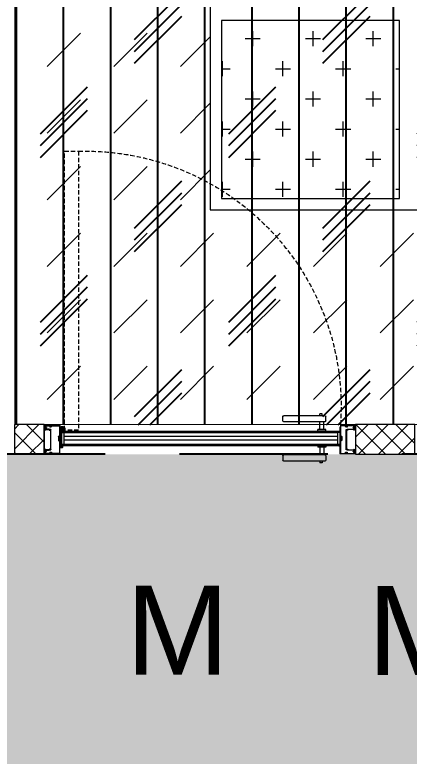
# Model space of a CAD drawing. Header units: millimetres. Extents: x 2335845 to 2509607, y 289014 to 361737.
# Drawn here: x 2363040 to 2364369, y 334785 to 337283 of the extents above; entities that cross this region are included whole.
import ezdxf

# ---------------------------------------------------------------- set-up
doc = ezdxf.new("R2010")
doc.units = ezdxf.units.MM
doc.linetypes.add('DASHED', pattern=[0.75, 0.5, -0.25])
for name, color, linetype, lineweight in [('1-fur', 8, 'Continuous', 0), ('A-DOOR-FULL', 40, 'Continuous', 18), ('AR_01_PARTITION FULL HT', 2, 'Continuous', 25), ('IN-DOOR', 8, 'Continuous', 0), ('IN-PRTN-FULL', 30, 'Continuous', 20), ('IN-PRTN-HATCH', 8, 'Continuous', 5), ('TOA-FC-ACOU.PAN', 250, 'Continuous', 5), ('TOA-FC-GYPSUM', 250, 'Continuous', 5), ('TOA-FL-CPT-1', 8, 'Continuous', 5), ('TOA-FL-CPT-3', 8, 'Continuous', 5), ('TOA-FL-TILE-1', 8, 'Continuous', 5)]:
    doc.layers.add(name, color=color, linetype=linetype, lineweight=lineweight)
doc.layers.add('FLOOR MARK', color=7, linetype='Continuous')
doc.layers.add('PASSAGE LINEOUT', color=7, linetype='Continuous')
doc.styles.add('ARIAL', font='arial.ttf')

# ---------------------------------------------------------------- blocks, each defined once
blk = doc.blocks.new('rub1')
at = {"lineweight": 20}
h = blk.add_hatch(color=8, dxfattribs=at)
h.paths.add_polyline_path([(285.1, 663.62), (284.4, 663.62, 0.06789), (284.29, 663.1), (283.96, 663.1), (283.96, 663.59), (283.74, 663.59), (283.74, 662.38), (283.96, 662.38), (283.96, 662.87), (284.29, 662.87, 0.066804), (284.38, 662.35), (285.1, 662.35, 0.299446), (285.51, 662.9), (285.51, 663.07, 0.299446)])
h.paths.add_polyline_path([(285.37, 663.07), (285.37, 662.93, -0.365226), (285.04, 662.51), (284.56, 662.51, -0.12053), (284.57, 663.46), (285.05, 663.46, -0.209232)], flags=16)
at = {"layer": '1-fur', "color": 8, "lineweight": 20}
for p, q in [((284.38, 662.35), (285.1, 662.35)), ((284.4, 663.62), (285.1, 663.62)), ((284.56, 662.51), (285.04, 662.51)), ((284.57, 663.46), (285.05, 663.46)), ((285.37, 663.07), (285.37, 662.93)), ((285.51, 663.07), (285.51, 662.9))]:
    blk.add_line(p, q, dxfattribs=at)
for points in [[(283.96, 662.87), (283.96, 662.38), (283.74, 662.38), (283.74, 663.59), (283.96, 663.59), (283.96, 663.1)], [(284.29, 663.1), (283.96, 663.1)], [(283.96, 662.87), (284.29, 662.87)]]:
    blk.add_lwpolyline(points, dxfattribs=at)
for centre, radius, start, end in [((286.27, 662.96), 1.99, 160.42549, 175.96084), ((286.27, 662.96), 1.99, 182.63598, 197.92356), ((286.5, 662.96), 1.99, 165.47083, 192.96157), ((284.96, 662.91), 0.413, 282.31785, 2.57192), ((284.77, 662.9), 0.623, 16.25647, 63.52689), ((284.89, 663.04), 0.623, 3.13173, 69.81216), ((284.89, 662.93), 0.623, 290.18784, 356.86827)]:
    blk.add_arc(centre, radius, start, end, dxfattribs=at)
blk = doc.blocks.new('*U695')
at = {"layer": 'IN-DOOR', "color": 8, "ltscale": 2}
for p, q in [((-32.558, 3.807), (-32.558, 4.311)), ((-32.45, 4.419), (-27.716, 4.419)), ((-32.126, 4.419), (-32.126, 4.635)), ((-32.126, 4.635), (-31.892, 4.635)), ((-31.892, 4.419), (-31.892, 4.635)), ((-27.608, 3.807), (-27.608, 4.311)), ((-32.45, 3.699), (-27.716, 3.699)), ((-32.342, 2.835), (-32.342, 3.699)), ((-31.874, 2.835), (-31.874, 3.699)), ((-36, 3.297), (-36, 0)), ((-36, 3.286), (-36, 2.858)), ((-34.924, 3.297), (-35.989, 3.297)), ((-35.982, 2.84), (-35.921, 2.84)), ((-35.96, 3.17), (-35.96, 3.247)), ((-35.95, 3.257), (-34.97, 3.257)), ((-35.91, 2.829), (-35.91, 2.793)), ((-35.903, 2.783), (-35.834, 2.758)), ((-35.821, 2.771), (-35.86, 2.825)), ((-35.849, 2.84), (-35.107, 2.84)), ((-35.093, 2.879), (-35.811, 2.879)), ((-35.089, 2.822), (-35.11, 2.775)), ((-35.092, 2.757), (-34.981, 2.757)), ((-35.039, 2.825), (-35.039, 2.825)), ((-34.931, 2.807), (-35.021, 2.807)), ((-34.963, 2.739), (-34.963, 1.811)), ((-34.96, 3.247), (-34.96, 3.198)), ((-34.942, 3.18), (-34.942, 3.18)), ((-34.913, 3.209), (-34.913, 3.286)), ((-34.913, 0.508), (-34.913, 2.789)), ((-32.558, 2.619), (-32.558, 2.835)), ((-32.558, 2.835), (-31.658, 2.835)), ((-32.558, 2.619), (-31.658, 2.619)), ((-31.658, 2.619), (-31.658, 2.835)), ((-0.792, 3.209), (-0.792, 3.286)), ((-0.792, 0.508), (-0.792, 2.789)), ((-0.781, 3.297), (-0.011, 3.297)), ((-0.774, 2.807), (-0.684, 2.807)), ((-0.763, 3.18), (-0.763, 3.18)), ((-0.745, 3.247), (-0.745, 3.198)), ((-0.742, 2.739), (-0.742, 1.811)), ((-0.05, 3.257), (-0.734, 3.257)), ((-0.612, 2.757), (-0.724, 2.757)), ((-0.666, 2.825), (-0.666, 2.825)), ((-0.616, 2.822), (-0.594, 2.775)), ((-0.612, 2.879), (-0.189, 2.879)), ((-0.151, 2.84), (-0.598, 2.84)), ((-0.179, 2.771), (-0.14, 2.825)), ((-0.097, 2.783), (-0.166, 2.758)), ((-0.09, 2.829), (-0.09, 2.793)), ((-0.018, 2.84), (-0.079, 2.84)), ((-0.04, 3.17), (-0.04, 3.247)), ((0, 3.297), (0, 0)), ((0, 3.286), (0, 2.858)), ((-34.963, 1.811), (-34.974, 1.8)), ((-34.974, 1.8), (-34.963, 1.789)), ((-34.963, 1.789), (-34.963, 0.558)), ((-0.742, 1.811), (-0.731, 1.8)), ((-0.731, 1.8), (-0.742, 1.789)), ((-0.742, 1.789), (-0.742, 0.558)), ((-32.558, 0.981), (-32.558, 0.765)), ((-32.558, 0.981), (-31.658, 0.981)), ((-31.658, 0.981), (-31.658, 0.765)), ((-36, 0.439), (-36, 0.011)), ((-35.989, 0), (-34.924, 0)), ((-35.921, 0.457), (-35.982, 0.457)), ((-35.96, 0.05), (-35.96, 0.127)), ((-34.97, 0.04), (-35.95, 0.04)), ((-35.91, 0.504), (-35.91, 0.468)), ((-35.834, 0.539), (-35.903, 0.514)), ((-35.858, 0.472), (-35.821, 0.526)), ((-35.107, 0.457), (-35.848, 0.457)), ((-35.811, 0.418), (-35.093, 0.418)), ((-35.107, 0.522), (-35.089, 0.475)), ((-34.981, 0.54), (-35.089, 0.54)), ((-35.039, 0.472), (-35.039, 0.472)), ((-35.028, 0.203), (-35.028, 0.135)), ((-35.021, 0.49), (-34.931, 0.49)), ((-35.012, 0.221), (-35.01, 0.221)), ((-35.01, 0.117), (-34.931, 0.117)), ((-34.981, 0.182), (-34.994, 0.203)), ((-34.93, 0.164), (-34.963, 0.164)), ((-34.96, 0.099), (-34.96, 0.05)), ((-34.942, 0.117), (-34.942, 0.117)), ((-34.881, 0.189), (-34.917, 0.169)), ((-34.913, 0.099), (-34.913, 0.018)), ((-34.913, 0.011), (-34.913, 0.088)), ((-34.895, 0), (-34.2, 0)), ((-34.866, 0.079), (-34.85, 0.176)), ((-34.835, 0.061), (-34.848, 0.061)), ((-34.812, 0.047), (-34.822, 0.066)), ((-34.788, 0.066), (-34.797, 0.047)), ((-34.297, 0.061), (-34.775, 0.061)), ((-34.2, 0.814), (-34.2, 0)), ((-32.558, 0.765), (-31.658, 0.765)), ((-32.342, 0.765), (-32.342, -0.099)), ((-31.874, 0.765), (-31.874, -0.099)), ((-1.8, 0), (-1.8, 0.097)), ((-0.81, 0), (-1.8, 0)), ((-1.764, 0.061), (-1.646, 0.061)), ((-1.634, 0.066), (-1.624, 0.047)), ((-1.609, 0.047), (-0.883, 0.066)), ((-0.87, 0.061), (-0.857, 0.061)), ((-0.839, 0.079), (-0.855, 0.176)), ((-0.824, 0.189), (-0.788, 0.169)), ((-0.792, 0.099), (-0.792, 0.018)), ((-0.792, 0.011), (-0.792, 0.088)), ((-0.011, 0), (-0.781, 0)), ((-0.775, 0.164), (-0.742, 0.164)), ((-0.684, 0.49), (-0.774, 0.49)), ((-0.695, 0.117), (-0.774, 0.117)), ((-0.763, 0.117), (-0.763, 0.117)), ((-0.745, 0.099), (-0.745, 0.05)), ((-0.734, 0.04), (-0.05, 0.04)), ((-0.724, 0.54), (-0.616, 0.54)), ((-0.724, 0.182), (-0.711, 0.203)), ((-0.693, 0.221), (-0.695, 0.221)), ((-0.677, 0.203), (-0.677, 0.135)), ((-0.666, 0.472), (-0.666, 0.472)), ((-0.598, 0.522), (-0.616, 0.475)), ((-0.189, 0.418), (-0.612, 0.418)), ((-0.598, 0.457), (-0.152, 0.457)), ((-0.142, 0.472), (-0.179, 0.526)), ((-0.166, 0.539), (-0.097, 0.514)), ((-0.09, 0.504), (-0.09, 0.468)), ((-0.079, 0.457), (-0.018, 0.457)), ((-0.04, 0.05), (-0.04, 0.127)), ((0, 0.439), (0, 0.011)), ((-32.558, -0.207), (-32.558, -0.711)), ((-32.45, -0.099), (-27.716, -0.099)), ((-32.45, -0.819), (-27.716, -0.819)), ((-32.126, -0.819), (-32.126, -1.035)), ((-31.892, -0.819), (-31.892, -1.035)), ((-27.608, -0.207), (-27.608, -0.711)), ((-32.126, -1.035), (-31.892, -1.035))]:
    blk.add_line(p, q, dxfattribs=at)
at = {"layer": 'IN-DOOR', "color": 8, "ltscale": 3}
for p, q in [((-35.028, 3.162), (-35.028, 3.094)), ((-34.931, 3.18), (-35.01, 3.18)), ((-35.01, 3.076), (-35.005, 3.076)), ((-34.996, 3.094), (-34.981, 3.115)), ((-34.963, 3.133), (-34.93, 3.133)), ((-34.917, 3.128), (-34.897, 3.108)), ((-34.913, 3.279), (-34.913, 3.198)), ((-34.211, 3.297), (-34.895, 3.297)), ((-34.866, 3.121), (-34.866, 3.218)), ((-34.848, 3.236), (-34.835, 3.236)), ((-34.822, 3.231), (-34.812, 3.242)), ((-34.797, 3.242), (-34.788, 3.231)), ((-34.775, 3.236), (-34.297, 3.236)), ((-34.261, 3.2), (-34.261, 2.559)), ((-34.211, 2.002), (-34.211, 3.143)), ((-34.211, 0.911), (-34.211, 2.704)), ((-1.85, 2.002), (-1.85, 3.297)), ((-1.85, 3.297), (-0.81, 3.297)), ((-1.85, 0.911), (-1.85, 2.859)), ((-1.8, 3.2), (-1.8, 3.17)), ((-1.8, 3.17), (-1.789, 3.159)), ((-1.789, 3.159), (-1.8, 3.148)), ((-1.8, 3.148), (-1.8, 2.106)), ((-1.646, 3.236), (-1.764, 3.236)), ((-1.624, 3.242), (-1.634, 3.231)), ((-0.883, 3.231), (-1.609, 3.242)), ((-0.857, 3.236), (-0.87, 3.236)), ((-0.839, 3.121), (-0.839, 3.218)), ((-0.788, 3.128), (-0.808, 3.108)), ((-0.792, 3.279), (-0.792, 3.198)), ((-0.742, 3.133), (-0.775, 3.133)), ((-0.774, 3.18), (-0.695, 3.18)), ((-0.709, 3.094), (-0.724, 3.115)), ((-0.695, 3.076), (-0.699, 3.076)), ((-0.677, 3.162), (-0.677, 3.094)), ((-34.398, 2.034), (-34.397, 1.566)), ((-34.297, 2.07), (-34.362, 2.07)), ((-34.337, 1.826), (-34.337, 1.987)), ((-34.337, 1.613), (-34.337, 1.774)), ((-34.314, 2.005), (-34.233, 1.984)), ((-34.261, 2.559), (-34.272, 2.548)), ((-34.272, 2.548), (-34.261, 2.537)), ((-34.261, 2.537), (-34.261, 2.106)), ((-1.747, 2.005), (-1.828, 1.984)), ((-1.764, 2.07), (-1.699, 2.07)), ((-1.724, 1.826), (-1.724, 1.987)), ((-1.724, 1.613), (-1.724, 1.774)), ((-1.663, 2.034), (-1.664, 1.566)), ((-34.351, 1.53), (-34.297, 1.53)), ((-34.233, 1.616), (-34.314, 1.595)), ((-34.266, 1.036), (-34.276, 1.026)), ((-34.276, 1.011), (-34.266, 1.001)), ((-34.261, 1.494), (-34.261, 1.048)), ((-34.261, 0.988), (-34.261, 0.097)), ((-34.175, 0.886), (-34.2, 0.9)), ((-34.2, 0.857), (-34.175, 0.843)), ((-2.158, 0.77), (-2.158, 0.882)), ((-2.14, 0.9), (-2.078, 0.882)), ((-2.078, 0.839), (-2.096, 0.857)), ((-1.886, 0.886), (-1.861, 0.9)), ((-1.861, 0.857), (-1.886, 0.843)), ((-1.828, 1.616), (-1.747, 1.595)), ((-1.8, 1.494), (-1.8, 1.048)), ((-1.8, 0.988), (-1.8, 0.097)), ((-1.795, 1.036), (-1.785, 1.026)), ((-1.785, 1.011), (-1.795, 1.001)), ((-1.71, 1.53), (-1.764, 1.53)), ((-34.211, 0.824), (-34.211, 0.846)), ((-1.8, 0.752), (-2.14, 0.752)), ((-2.107, 0.846), (-2.107, 0.824)), ((-2.096, 0.814), (-1.861, 0.814)), ((-1.85, 0.824), (-1.85, 0.846))]:
    blk.add_line(p, q, dxfattribs=at)
at = {"layer": 'IN-DOOR', "color": 8, "linetype": 'DASHED'}
blk.add_lwpolyline([(-2.359, 2.729), (-2.359, 34.977), (-3.997, 34.977), (-3.997, 2.729)], close=True, dxfattribs=at)
at = {"layer": 'IN-DOOR', "color": 8}
for points in [[(-2.067, 2.619), (-34.211, 2.619), (-34.211, 2.493), (-2.067, 2.493)], [(-2.067, 2.493), (-33.896, 2.493), (-33.896, 1.107), (-2.067, 1.107)], [(-2.067, 0.981), (-34.211, 0.981), (-34.211, 1.107), (-2.067, 1.107)]]:
    blk.add_lwpolyline(points, dxfattribs=at)
at = {"layer": 'IN-DOOR', "color": 8, "linetype": 'Continuous', "lineweight": 25}
for points in [[(-1.953, 0.991), (-1.864, 0.991, 0.414214), (-1.853, 1.001), (-1.853, 2.872, 3.112272), (-2.025, 2.632, -0.513651), (-1.964, 2.589), (-1.964, 1.001, 0.414214)], [(-2.237, 2.772, 0.414214), (-2.223, 2.765), (-2.203, 2.772, 0.307235), (-2.049, 2.745), (-2.033, 2.732, 0.414214), (-2.018, 2.733), (-1.954, 2.809, 0.414214), (-1.955, 2.825), (-1.971, 2.838, 0.307235), (-2.025, 2.985), (-2.021, 3.005, 0.414214), (-2.03, 3.018), (-2.128, 3.035, 0.414214), (-2.141, 3.026), (-2.144, 3.006, 0.307235), (-2.245, 2.886), (-2.264, 2.879, 0.414214), (-2.271, 2.865)]]:
    blk.add_lwpolyline(points, format="xyb", close=True, dxfattribs=at)
at = {"layer": 'IN-DOOR', "color": 8}
for points in [[(-34.211, 2.493), (-33.896, 2.493), (-33.896, 1.107), (-34.211, 1.107)], [(-1.964, 2.493), (-2.279, 2.493), (-2.279, 1.107), (-1.964, 1.107)]]:
    blk.add_lwpolyline(points, close=True, dxfattribs=at)
at = {"layer": 'IN-DOOR', "color": 5}
for points in [[(-33.896, 2.021), (-2.279, 2.021)], [(-33.896, 1.579), (-2.279, 1.579)]]:
    blk.add_lwpolyline(points, dxfattribs=at)
at = {"layer": 'IN-DOOR', "color": 8, "linetype": 'DASHED'}
blk.add_arc((-4.799, 5.454), 29.534, 88.4446, 185.20739, dxfattribs=at)
at = {"layer": 'IN-DOOR', "color": 8, "ltscale": 2}
for centre, radius, start, end in [((-32.45, 4.311), 0.108, 89.99998, 179.99998), ((-27.716, 4.311), 0.108, 359.99998, 89.99998), ((-32.45, 3.807), 0.108, 179.99998, 269.99998), ((-27.716, 3.807), 0.108, 269.99998, 359.99998), ((-35.989, 3.286), 0.0108, 89.99998, 179.99998), ((-35.982, 2.858), 0.018, 179.99998, 269.99998), ((-35.95, 3.247), 0.0108, 89.99998, 179.99998), ((-35.932, 3.17), 0.0288, 179.99998, 293.57815), ((-35.921, 2.829), 0.0108, 359.99998, 89.99998), ((-35.838, 2.8), 0.353, 84.99146, 103.41214), ((-35.899, 2.793), 0.0108, 179.99998, 249.99998), ((-35.825, 3.038), 0.0648, 81.26018, 348.73977), ((-35.849, 2.829), 0.0108, 89.99998, 199.99998), ((-35.811, 2.908), 0.0288, 115.84191, 269.99998), ((-35.831, 2.768), 0.0108, 249.99998, 19.99998), ((-35.881, 3.13), 0.204, 286.17378, 325.75696), ((-35.811, 3.127), 0.0252, 261.26018, 81.26018), ((-35.737, 3.02), 0.0252, 348.73977, 168.73977), ((-35.092, 2.775), 0.018, 179.99998, 269.99998), ((-35.107, 2.822), 0.018, 359.99998, 89.99998), ((-35.093, 2.825), 0.054, 359.99998, 89.99998), ((-35.021, 2.825), 0.018, 179.99998, 269.99998), ((-34.981, 2.739), 0.018, 359.99998, 89.99998), ((-34.97, 3.247), 0.0108, 359.99998, 89.99998), ((-34.942, 3.198), 0.018, 179.99998, 269.99998), ((-34.942, 3.209), 0.0288, 269.99998, 359.99998), ((-34.931, 2.789), 0.018, 359.99998, 89.99998), ((-34.924, 3.286), 0.0108, 359.99998, 89.99998), ((-0.781, 3.286), 0.0108, 89.99998, 179.99998), ((-0.763, 3.209), 0.0288, 179.99998, 269.99998), ((-0.774, 2.789), 0.018, 89.99998, 179.99998), ((-0.763, 3.198), 0.018, 269.99998, 359.99998), ((-0.734, 3.247), 0.0108, 89.99998, 179.99998), ((-0.724, 2.739), 0.018, 89.99998, 179.99998), ((-0.684, 2.825), 0.018, 269.99998, 359.99998), ((-0.612, 2.825), 0.054, 89.99998, 179.99998), ((-0.598, 2.822), 0.018, 89.99998, 179.99998), ((-0.612, 2.775), 0.018, 269.99998, 359.99998), ((-0.263, 3.02), 0.0252, 11.26018, 191.26018), ((-0.119, 3.13), 0.204, 214.24299, 253.82617), ((-0.175, 3.038), 0.0648, 191.26018, 98.73977), ((-0.189, 3.127), 0.0252, 98.73977, 278.73977), ((-0.162, 2.8), 0.353, 76.58781, 95.00849), ((-0.189, 2.908), 0.0288, 269.99998, 64.15804), ((-0.169, 2.768), 0.0108, 159.99998, 289.99998), ((-0.151, 2.829), 0.0108, 339.99998, 89.99998), ((-0.101, 2.793), 0.0108, 289.99998, 359.99998), ((-0.079, 2.829), 0.0108, 89.99998, 179.99998), ((-0.068, 3.17), 0.0288, 246.4218, 359.99998), ((-0.05, 3.247), 0.0108, 359.99998, 89.99998), ((-0.018, 2.858), 0.018, 269.99998, 359.99998), ((-0.011, 3.286), 0.0108, 359.99998, 89.99998), ((-35.982, 0.439), 0.018, 89.99998, 179.99998), ((-35.989, 0.011), 0.0108, 179.99998, 269.99998), ((-35.932, 0.127), 0.0288, 66.4218, 179.99998), ((-35.95, 0.05), 0.0108, 179.99998, 269.99998), ((-35.921, 0.468), 0.0108, 269.99998, 359.99998), ((-35.849, 0.414), 0.27, 254.64911, 275.72621), ((-35.899, 0.504), 0.0108, 109.99998, 179.99998), ((-35.839, 0.259), 0.0648, 11.26018, 278.73977), ((-35.848, 0.468), 0.0108, 159.99998, 269.99998), ((-35.811, 0.389), 0.0288, 89.99998, 244.15804), ((-35.831, 0.529), 0.0108, 339.99998, 109.99998), ((-35.826, 0.17), 0.0252, 278.73977, 98.73977), ((-35.878, 0.199), 0.173, 28.706, 71.74595), ((-35.751, 0.277), 0.0252, 191.26018, 11.26018), ((-35.089, 0.522), 0.018, 89.99998, 179.99998), ((-35.107, 0.475), 0.018, 269.99998, 359.99998), ((-35.093, 0.472), 0.054, 269.99998, 359.99998), ((-35.021, 0.472), 0.018, 89.99998, 179.99998), ((-35.01, 0.203), 0.018, 89.99998, 179.99998), ((-35.01, 0.135), 0.018, 179.99998, 269.99998), ((-35.012, 0.203), 0.018, 359.99998, 89.99998), ((-34.981, 0.558), 0.018, 269.99998, 359.99998), ((-34.963, 0.182), 0.018, 179.99998, 269.99998), ((-34.97, 0.05), 0.0108, 269.99998, 359.99998), ((-34.942, 0.099), 0.018, 89.99998, 179.99998), ((-34.942, 0.088), 0.0288, 359.99998, 89.99998), ((-34.931, 0.508), 0.018, 269.99998, 359.99998), ((-34.931, 0.099), 0.018, 359.99998, 89.99998), ((-34.93, 0.182), 0.018, 269.99998, 314.99998), ((-34.924, 0.011), 0.0108, 269.99998, 359.99998), ((-34.895, 0.018), 0.018, 179.99998, 269.99998), ((-34.868, 0.176), 0.018, 359.99998, 134.99998), ((-34.848, 0.079), 0.018, 179.99998, 269.99998), ((-34.835, 0.079), 0.018, 269.99998, 314.99998), ((-34.805, 0.039), 0.0108, 44.99998, 134.99998), ((-34.775, 0.079), 0.018, 224.99998, 269.99998), ((-34.297, 0.097), 0.036, 269.99998, 359.99998), ((-1.764, 0.097), 0.036, 179.99998, 269.99998), ((-1.646, 0.079), 0.018, 269.99998, 314.99998), ((-1.616, 0.039), 0.0108, 44.99998, 134.99998), ((-0.87, 0.079), 0.018, 224.99998, 269.99998), ((-0.857, 0.079), 0.018, 269.99998, 359.99998), ((-0.837, 0.176), 0.018, 44.99998, 179.99998), ((-0.81, 0.018), 0.018, 269.99998, 359.99998), ((-0.774, 0.508), 0.018, 179.99998, 269.99998), ((-0.763, 0.088), 0.0288, 89.99998, 179.99998), ((-0.774, 0.099), 0.018, 89.99998, 179.99998), ((-0.781, 0.011), 0.0108, 179.99998, 269.99998), ((-0.775, 0.182), 0.018, 224.99998, 269.99998), ((-0.763, 0.099), 0.018, 359.99998, 89.99998), ((-0.734, 0.05), 0.0108, 179.99998, 269.99998), ((-0.724, 0.558), 0.018, 179.99998, 269.99998), ((-0.742, 0.182), 0.018, 269.99998, 359.99998), ((-0.693, 0.203), 0.018, 89.99998, 179.99998), ((-0.695, 0.203), 0.018, 359.99998, 89.99998), ((-0.695, 0.135), 0.018, 269.99998, 359.99998), ((-0.684, 0.472), 0.018, 359.99998, 89.99998), ((-0.612, 0.472), 0.054, 179.99998, 269.99998), ((-0.616, 0.522), 0.018, 359.99998, 89.99998), ((-0.598, 0.475), 0.018, 179.99998, 269.99998), ((-0.122, 0.199), 0.173, 108.25401, 151.29395), ((-0.249, 0.277), 0.0252, 168.73977, 348.73977), ((-0.161, 0.259), 0.0648, 261.26018, 168.73977), ((-0.174, 0.17), 0.0252, 81.26018, 261.26018), ((-0.189, 0.389), 0.0288, 295.84191, 89.99998), ((-0.169, 0.529), 0.0108, 69.99998, 199.99998), ((-0.151, 0.414), 0.27, 264.27375, 285.35084), ((-0.152, 0.468), 0.0108, 269.99998, 19.99998), ((-0.101, 0.504), 0.0108, 359.99998, 69.99998), ((-0.079, 0.468), 0.0108, 179.99998, 269.99998), ((-0.068, 0.127), 0.0288, 359.99998, 113.57815), ((-0.05, 0.05), 0.0108, 269.99998, 359.99998), ((-0.018, 0.439), 0.018, 359.99998, 89.99998), ((-0.011, 0.011), 0.0108, 269.99998, 359.99998), ((-32.45, -0.207), 0.108, 89.99998, 179.99998), ((-32.45, -0.711), 0.108, 179.99998, 269.99998), ((-27.716, -0.207), 0.108, 359.99998, 89.99998), ((-27.716, -0.711), 0.108, 269.99998, 359.99998)]:
    blk.add_arc(centre, radius, start, end, dxfattribs=at)
at = {"layer": 'IN-DOOR', "color": 8, "ltscale": 3}
for centre, radius, start, end in [((-35.01, 3.162), 0.018, 89.99998, 179.99998), ((-35.01, 3.094), 0.018, 179.99998, 269.99998), ((-35.007, 3.088), 0.0126, 277.03528, 26.01498), ((-34.963, 3.115), 0.018, 89.99998, 179.99998), ((-34.931, 3.198), 0.018, 269.99998, 359.99998), ((-34.93, 3.115), 0.018, 44.99998, 89.99998), ((-34.895, 3.279), 0.018, 89.99998, 179.99998), ((-34.884, 3.121), 0.018, 224.99998, 359.99998), ((-34.848, 3.218), 0.018, 89.99998, 179.99998), ((-34.835, 3.218), 0.018, 44.99998, 89.99998), ((-34.805, 3.25), 0.0108, 224.99998, 314.99998), ((-34.775, 3.218), 0.018, 89.99998, 134.99998), ((-34.297, 3.2), 0.036, 359.99998, 89.99998), ((-1.764, 3.2), 0.036, 89.99998, 179.99998), ((-1.646, 3.218), 0.018, 44.99998, 89.99998), ((-1.616, 3.25), 0.0108, 224.99998, 314.99998), ((-0.87, 3.218), 0.018, 89.99998, 134.99998), ((-0.857, 3.218), 0.018, 359.99998, 89.99998), ((-0.821, 3.121), 0.018, 179.99998, 314.99998), ((-0.81, 3.279), 0.018, 359.99998, 89.99998), ((-0.774, 3.198), 0.018, 179.99998, 269.99998), ((-0.775, 3.115), 0.018, 89.99998, 134.99998), ((-0.742, 3.115), 0.018, 359.99998, 89.99998), ((-0.698, 3.088), 0.0126, 153.98497, 262.96468), ((-0.695, 3.162), 0.018, 359.99998, 89.99998), ((-0.695, 3.094), 0.018, 269.99998, 359.99998), ((-34.362, 2.034), 0.036, 89.99998, 179.99998), ((-34.33, 1.8), 0.018, 134.42698, 225.57297), ((-34.355, 1.826), 0.018, 314.42698, 359.99998), ((-34.355, 1.774), 0.018, 359.99998, 45.57297), ((-34.319, 1.987), 0.018, 75.82576, 179.99998), ((-34.297, 2.106), 0.036, 269.99998, 359.99998), ((-34.229, 2.002), 0.018, 255.82576, 359.99998), ((-1.832, 2.002), 0.018, 179.99998, 284.17419), ((-1.764, 2.106), 0.036, 179.99998, 269.99998), ((-1.742, 1.987), 0.018, 359.99998, 104.17419), ((-1.706, 1.826), 0.018, 179.99998, 225.57297), ((-1.706, 1.774), 0.018, 134.42698, 179.99998), ((-1.732, 1.8), 0.018, 314.42698, 45.57297), ((-1.699, 2.034), 0.036, 359.99998, 89.99998), ((-34.352, 1.575), 0.0452, 191.71932, 271.60009), ((-34.319, 1.613), 0.018, 179.99998, 284.17419), ((-34.297, 1.494), 0.036, 359.99998, 89.99998), ((-34.268, 1.018), 0.0108, 134.99998, 224.99998), ((-34.279, 1.048), 0.018, 314.99998, 359.99998), ((-34.279, 0.988), 0.018, 359.99998, 44.99998), ((-34.229, 1.598), 0.018, 359.99998, 104.17419), ((-34.2, 0.911), 0.0108, 179.99998, 269.99998), ((-34.2, 0.846), 0.0108, 89.99998, 179.99998), ((-34.175, 0.865), 0.0216, 269.99998, 89.99998), ((-2.14, 0.882), 0.018, 89.99998, 179.99998), ((-2.096, 0.846), 0.0108, 89.99998, 179.99998), ((-2.078, 0.861), 0.0216, 269.99998, 89.99998), ((-1.886, 0.865), 0.0216, 89.99998, 269.99998), ((-1.861, 0.911), 0.0108, 269.99998, 359.99998), ((-1.861, 0.846), 0.0108, 359.99998, 89.99998), ((-1.832, 1.598), 0.018, 75.82576, 179.99998), ((-1.764, 1.494), 0.036, 89.99998, 179.99998), ((-1.782, 1.048), 0.018, 179.99998, 224.99998), ((-1.782, 0.988), 0.018, 134.99998, 179.99998), ((-1.793, 1.018), 0.0108, 314.99998, 44.99998), ((-1.742, 1.613), 0.018, 255.82576, 359.99998), ((-1.709, 1.575), 0.0452, 268.39986, 348.28063), ((-34.2, 0.824), 0.0108, 179.99998, 269.99998), ((-2.14, 0.77), 0.018, 179.99998, 269.99998), ((-2.096, 0.824), 0.0108, 179.99998, 269.99998), ((-1.861, 0.824), 0.0108, 269.99998, 359.99998)]:
    blk.add_arc(centre, radius, start, end, dxfattribs=at)
at = {"layer": 'IN-DOOR', "color": 8, "lineweight": 20, "extrusion": (0, 0, -1), "xscale": 0.1118615642299428, "yscale": 0.1118615642299428, "zscale": -0.1118615642299429, "rotation": 90.00002373157199}
blk.add_blockref('rub1', (76.135, -30.927), dxfattribs=at)
blk = doc.blocks.new('*U702')
at = {"layer": 'IN-PRTN-HATCH'}
h = blk.add_hatch(dxfattribs=at)
h.set_pattern_fill('ANSI37', color=256, scale=15)
h.set_pattern_definition([(45, (3008.307, -9e-11), (-33.67596, 33.67596), []), (135, (3008.307, -9e-11), (-33.67596, -33.67596), [])])
h.paths.add_polyline_path([(-100377, -39967.2), (-100177, -39967.2), (-100177, -39867.2), (-100377, -39867.2)])
at = {"layer": 'IN-PRTN-FULL', "elevation": 0}
blk.add_lwpolyline([(-100377, -39967.2), (-100177, -39967.2), (-100177, -39867.2), (-100377, -39867.2)], close=True, dxfattribs=at)
blk = doc.blocks.new('*U721')
at = {"layer": 'IN-PRTN-HATCH'}
h = blk.add_hatch(dxfattribs=at)
h.set_pattern_fill('ANSI37', color=256, scale=15)
h.set_pattern_definition([(45, (3108.307, -9e-11), (-33.67596, 33.67596), []), (135, (3108.307, -9e-11), (-33.67596, -33.67596), [])])
h.paths.add_polyline_path([(-100277, -39967.2), (-100177, -39967.2), (-100177, -39867.2), (-100277, -39867.2)])
at = {"layer": 'IN-PRTN-FULL', "elevation": 0}
blk.add_lwpolyline([(-100277, -39967.2), (-100177, -39967.2), (-100177, -39867.2), (-100277, -39867.2)], close=True, dxfattribs=at)

msp = doc.modelspace()

# ---------------------------------------------------------------- hatches: boundary and pattern name
at = {"layer": 'TOA-FC-ACOU.PAN', "true_color": 0x939598}
h = msp.add_hatch(dxfattribs=at)
h.set_pattern_fill('CROSS', color=252, scale=16)
h.set_pattern_definition([(0, (2408113.76, 309771.23), (101.6, 101.6), [50.8, -152.4]), (90, (2408139.16, 309745.83), (-101.6, 101.6), [50.8, -152.4])])
h.paths.add_polyline_path([(2363736.279, 336664.419), (2364336.279, 336664.419), (2364336.279, 337264.419), (2363736.279, 337264.419)])
at = {"layer": 'TOA-FC-GYPSUM'}
h = msp.add_hatch(dxfattribs=at)
h.set_pattern_fill('DASH', color=252, scale=50, angle=45)
h.set_pattern_definition([(45, (90021.14, 24146.98), (0, 224.506403), [158.75, -158.75])])
h.paths.add_polyline_path([(2366945.36, 335902.097), (2366845.36, 335902.097), (2366845.36, 335802.083), (2365795.36, 335801.625), (2365795.36, 335901.625), (2363041.197, 335902.097), (2363041.197, 340657.162), (2366945.36, 340892.03)])
h.paths.add_polyline_path([(2366288.279, 339854.419), (2363698.279, 339854.419), (2363698.279, 336626.419), (2366288.279, 336626.419)], flags=16)
at = {"layer": 'TOA-FL-CPT-1', "true_color": 0xc7c8ca}
h = msp.add_hatch(dxfattribs=at)
h.set_pattern_fill('AR-PARQ1', color=9, scale=3)
h.set_pattern_definition([(90, (54538.6, -6708.4), (-914.4, 914.4), [914.4, -914.4]), (90, (54691, -6708.4), (-914.4, 914.4), [914.4, -914.4]), (90, (54843.4, -6708.4), (-914.4, 914.4), [914.4, -914.4]), (90, (54995.8, -6708.4), (-914.4, 914.4), [914.4, -914.4]), (90, (55148.2, -6708.4), (-914.4, 914.4), [914.4, -914.4]), (90, (55300.6, -6708.4), (-914.4, 914.4), [914.4, -914.4]), (90, (55453, -6708.4), (-914.4, 914.4), [914.4, -914.4]), (0, (54538.6, -5794), (914.4, -914.4), [914.4, -914.4]), (0, (54538.6, -5641.6), (914.4, -914.4), [914.4, -914.4]), (0, (54538.6, -5489.2), (914.4, -914.4), [914.4, -914.4]), (0, (54538.6, -5336.8), (914.4, -914.4), [914.4, -914.4]), (0, (54538.6, -5184.4), (914.4, -914.4), [914.4, -914.4]), (0, (54538.6, -5032), (914.4, -914.4), [914.4, -914.4]), (0, (54538.6, -4879.6), (914.4, -914.4), [914.4, -914.4])])
h.paths.add_polyline_path([(2344950.518, 323601.624), (2348044.691, 323601.624), (2348044.691, 308801.624), (2344978.375, 308801.624), (2344983.023, 307001.553), (2351045.878, 307001.608), (2351044.683, 304701.624), (2350244.683, 304670.094), (2350244.683, 294701.624), (2352811.835, 294701.622), (2352811.821, 307001.631), (2405044.683, 307005.059), (2405044.683, 327701.624), (2410595.745, 327701.624), (2410609.803, 329501.624), (2408605.34, 329501.624), (2411484.683, 335301.624), (2408440.262, 335301.624), (2406365.488, 331122.307), (2403244.678, 328001.969), (2403244.795, 325600.805), (2384290.648, 325598.809), (2384290.648, 323607.372), (2375885.176, 323603.528), (2375861.465, 325602.978), (2360226.195, 325602.091), (2360226.052, 334601.937), (2375945.229, 334602.179), (2375945.229, 331031.373), (2376972.789, 331510.903), (2389391.537, 331510.903), (2389391.537, 331810.72), (2389491.628, 331810.72), (2389491.53, 331510.903), (2391791.53, 331510.903), (2391791.531, 333010.881), (2389491.53, 333010.881), (2389491.531, 332710.861), (2389391.537, 332710.861), (2389391.54, 333010.905), (2377622.511, 333011.008), (2377622.511, 336459.845), (2386144.742, 336459.853), (2386144.683, 337701.624), (2376094.699, 337701.624), (2376094.724, 335802.062), (2362938.321, 335802.061), (2362938.326, 340629.119), (2359023.456, 340413.419), (2359023.899, 325602.053), (2352244.614, 325602.052), (2352244.655, 339888.472), (2350244.683, 339753.79), (2350259.797, 327701.624), (2351044.683, 327701.624), (2351043.518, 325401.69), (2344945.863, 325401.675)])
h.paths.add_polyline_path([(2365719.683, 323601.624), (2395044.683, 323601.624), (2395044.683, 322741.298), (2398494.622, 322751.666), (2398494.622, 323601.624), (2403544.687, 323601.624), (2403544.687, 308801.634), (2365719.683, 308801.634)], flags=16)
h.paths.add_polyline_path([(2349719.689, 323601.683), (2365719.683, 323601.683), (2365719.683, 308801.624), (2349719.689, 308801.624)], flags=16)
at = {"layer": 'TOA-FL-CPT-3', "lineweight": -3}
h = msp.add_hatch(dxfattribs=at)
h.set_pattern_fill('CORK', color=2, scale=50, angle=270)
h.set_pattern_definition([(270, (13069.08, -8478.74), (158.75, -3e-14), []), (45, (12989.7, -8558.1), (-317.50014, 317.50014), [224.5065, -224.5065]), (45, (12989.7, -8597.8), (-317.50014, 317.50014), [224.5065, -224.5065]), (45, (12989.7, -8637.5), (-317.50014, 317.50014), [224.5065, -224.5065])])
h.paths.add_polyline_path([(2366945.36, 335902.097), (2366845.36, 335902.097), (2366845.36, 335802.083), (2365945.36, 335801.625), (2365945.36, 335901.625), (2363041.197, 335902.097), (2363041.197, 340657.162), (2366945.36, 340892.03)])

# ---------------------------------------------------------------- linework, layer by layer
at = {"layer": 'FLOOR MARK', "color": 8, "linetype": 'DASHED', "ltscale": 1000}
msp.add_lwpolyline([(2391791.53, 333010.881), (2377622.511, 333011.008), (2377622.511, 336459.845), (2386144.742, 336459.853), (2386144.683, 337701.624), (2376094.699, 337701.624), (2376094.724, 335802.062), (2362938.321, 335802.256), (2362938.326, 340656.767), (2359023.456, 340413.419), (2359023.899, 325602.053), (2352244.642, 325602.053), (2352244.627, 339941.096), (2350244.683, 339753.79), (2350259.797, 327701.624), (2351044.683, 327701.624), (2351044.698, 325401.682), (2344944.683, 325401.682), (2344950.518, 323601.624)], dxfattribs=at)
at = {"layer": 'TOA-FC-ACOU.PAN', "elevation": 0}
msp.add_lwpolyline([(2366288.279, 339854.419), (2363698.279, 339854.419), (2363698.279, 336626.419), (2366288.279, 336626.419)], close=True, dxfattribs=at)
at = {"layer": 'TOA-FC-ACOU.PAN', "color": 252, "true_color": 0x939598, "elevation": 0}
msp.add_lwpolyline([(2363736.279, 336664.419), (2364336.279, 336664.419), (2364336.279, 337264.419), (2363736.279, 337264.419)], close=True, dxfattribs=at)
at = {"layer": 'TOA-FL-TILE-1', "elevation": 0}
msp.add_lwpolyline([(2366945.36, 335902.097), (2366845.36, 335902.097), (2366845.36, 335802.083), (2365795.36, 335801.625), (2365795.36, 335901.625), (2363041.197, 335902.097), (2363041.197, 340657.162), (2366945.36, 340892.03)], close=True, dxfattribs=at)

# ---------------------------------------------------------------- block references
at = {"layer": 'A-DOOR-FULL', "linetype": 'Continuous', "xscale": -29.16666484490015, "yscale": 29.16666484490015, "zscale": 29.16666484490015, "rotation": 0.0001034657424536789}
msp.add_blockref('*U695', (2363138.175, 335803.386, 0), dxfattribs=at)
at = {"layer": 'AR_01_PARTITION FULL HT', "rotation": 179.9999359460099}
for name, p in [('*U721', (2262861.1, 295935.064, 0)), ('*U702', (2264011.1, 295935.064, 0))]:
    msp.add_blockref(name, p, dxfattribs=at)

# ---------------------------------------------------------------- texts
at = {"layer": 'PASSAGE LINEOUT', "insert": (2358852.016, 335062.151), "char_height": 300, "width": 16925.28892, "attachment_point": 7, "rotation": 359.913858, "style": 'ARIAL'}
msp.add_mtext('\\pi1882.69903;1   2   0   0      M    M       W    I    D    E      P     A     S     S     A     G    E', dxfattribs=at)

doc.saveas('drawing.dxf')
